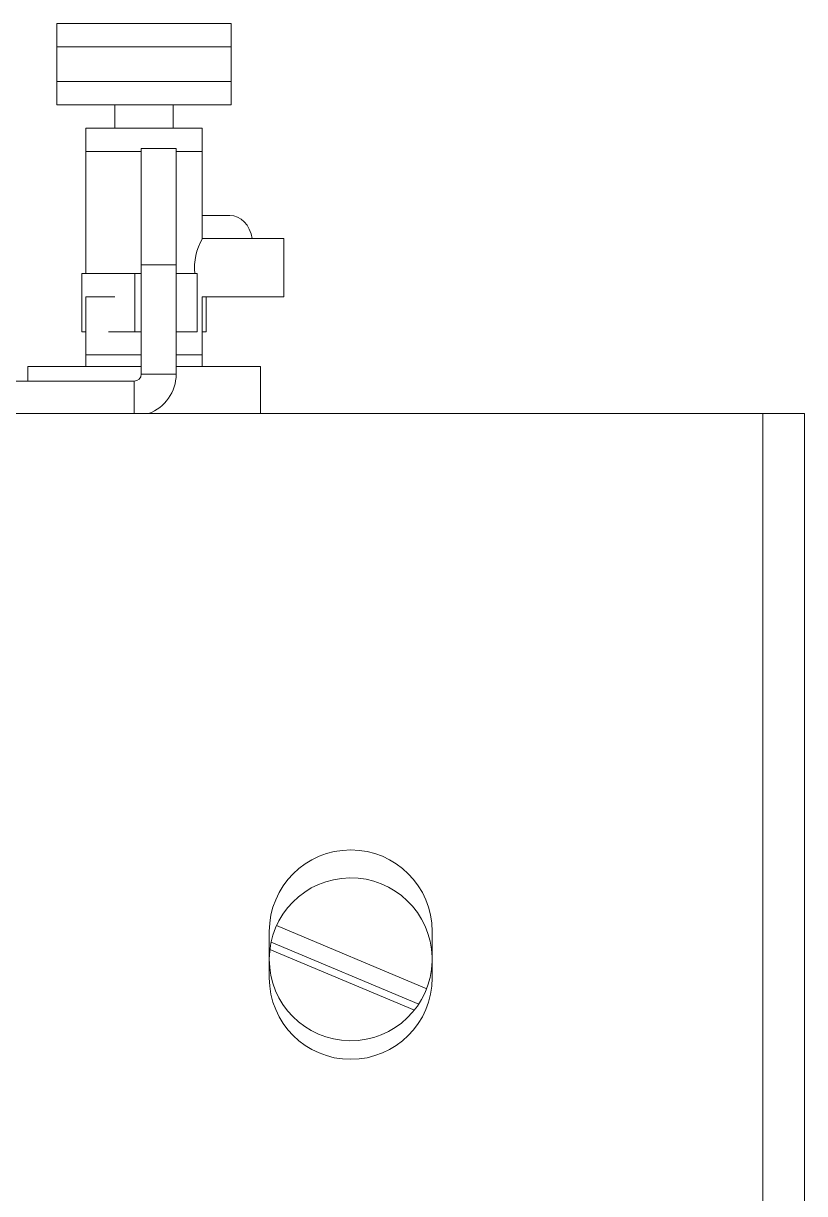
# Model space of a CAD drawing. Header units: millimetres. Extents: x 113490 to 142599, y -20467 to 115.
# Drawn here: x 135402.1 to 135469.3, y -6220 to -6119.4 of the extents above; entities that cross this region are included whole.
import ezdxf

# ---------------------------------------------------------------- set-up
doc = ezdxf.new("R2010")
doc.units = ezdxf.units.MM
doc.layers.add('DV1_0', color=7, linetype='Continuous')

msp = doc.modelspace()

# ---------------------------------------------------------------- linework, layer by layer
at = {"layer": 'DV1_0', "color": 7, "linetype": 'Continuous', "lineweight": 15}
for p, q in [((135420, -6119.43), (135405, -6119.43)), ((135405, -6119.43), (135405, -6124.43)), ((135420, -6124.43), (135420, -6119.43)), ((135420, -6121.43), (135405, -6121.43)), ((135405, -6121.43), (135405, -6126.43)), ((135420, -6126.43), (135420, -6121.43)), ((135420, -6124.43), (135405, -6124.43)), ((135420, -6126.43), (135405, -6126.43)), ((135410, -6126.43), (135410, -6128.43)), ((135410, -6126.43), (135410, -6128.43)), ((135415, -6128.43), (135415, -6126.43)), ((135415, -6128.43), (135415, -6126.43)), ((135417.5, -6128.43), (135407.5, -6128.43)), ((135407.5, -6128.43), (135407.5, -6140.93)), ((135417.5, -6137.93), (135417.5, -6128.43)), ((135412.26, -6130.18), (135415.26, -6130.18)), ((135412.26, -6140.18), (135412.26, -6130.18)), ((135415.26, -6130.18), (135415.26, -6140.18)), ((135412.26, -6130.43), (135407.5, -6130.43)), ((135407.5, -6130.43), (135407.5, -6140.93)), ((135417.5, -6130.43), (135415.26, -6130.43)), ((135417.5, -6137.95), (135417.5, -6130.43)), ((135419.86, -6135.93), (135417.5, -6135.93)), ((135424.5, -6137.93), (135417.5, -6137.93)), ((135424.5, -6142.93), (135424.5, -6137.93)), ((135412.26, -6149.58), (135412.26, -6140.18)), ((135415.26, -6140.18), (135412.26, -6140.18)), ((135415.26, -6149.58), (135415.26, -6140.18)), ((135409.44, -6140.93), (135407.16, -6140.93)), ((135407.16, -6140.93), (135407.16, -6145.93)), ((135411.72, -6140.93), (135409.44, -6140.93)), ((135412.26, -6140.93), (135411.72, -6140.93)), ((135411.72, -6140.93), (135411.72, -6145.93)), ((135417.07, -6140.93), (135415.26, -6140.93)), ((135417.07, -6140.93), (135417.07, -6145.93)), ((135410, -6142.93), (135407.5, -6142.93)), ((135407.5, -6142.93), (135407.5, -6147.93)), ((135417.5, -6142.93), (135417.5, -6147.93)), ((135417.5, -6142.93), (135424.5, -6142.93)), ((135417.85, -6142.93), (135417.85, -6145.93)), ((135407.5, -6145.93), (135407.16, -6145.93)), ((135411.72, -6145.93), (135409.44, -6145.93)), ((135412.26, -6145.93), (135411.72, -6145.93)), ((135417.07, -6145.93), (135415.26, -6145.93)), ((135417.85, -6145.93), (135417.5, -6145.93)), ((135410, -6147.93), (135407.5, -6147.93)), ((135407.5, -6147.93), (135407.5, -6148.93)), ((135407.5, -6147.93), (135407.5, -6148.93)), ((135412.26, -6147.93), (135410, -6147.93)), ((135417.5, -6147.93), (135415.26, -6147.93)), ((135417.5, -6148.93), (135417.5, -6147.93)), ((135417.5, -6148.93), (135417.5, -6147.93)), ((135412.26, -6148.93), (135402.5, -6148.93)), ((135402.5, -6148.93), (135402.5, -6150.18)), ((135422.5, -6148.93), (135415.26, -6148.93)), ((135422.5, -6152.97), (135422.5, -6148.93)), ((135411.66, -6150.18), (135380.87, -6150.18)), ((135411.66, -6152.97), (135411.66, -6150.18)), ((135465.66, -6152.97), (135359.26, -6152.97)), ((135469.26, -6152.97), (135465.66, -6152.97)), ((135469.26, -8325.97), (135469.26, -6152.97)), ((135423.26, -6201.48), (135423.26, -6197.48)), ((135423.88, -6196.99), (135436.79, -6202.41)), ((135437.26, -6197.48), (135437.26, -6201.48)), ((135423.41, -6198.42), (135436.1, -6203.74))]:
    msp.add_line(p, q, dxfattribs=at)
at = {"layer": 'DV1_0', "color": 7, "linetype": 'Continuous', "lineweight": 20}
for p, q in [((135412.26, -6149.58), (135415.26, -6149.58)), ((135465.66, -8325.97), (135465.66, -6152.97)), ((135435.74, -6204.24), (135423.31, -6199.03))]:
    msp.add_line(p, q, dxfattribs=at)
at = {"layer": 'DV1_0', "color": 7, "linetype": 'Continuous', "lineweight": 15}
for centre, radius, start, end in [((135421.85, -6140.43), 5.01, 150.0584, 185.799), ((135411.66, -6149.58), 0.6, 270, 360), ((135411.66, -6149.58), 3.6, 289.666, 0), ((135430.26, -6197.48), 7, 0, 180), ((135430.26, -6199.88), 7, 1.3713, 358.6287), ((135430.26, -6201.48), 7, 180, 0)]:
    msp.add_arc(centre, radius, start, end, dxfattribs=at)
msp.add_ellipse((135419.86, -6138.43), major_axis=(0, -2.5), ratio=0.790252, start_param=1.772154, end_param=3.141593, dxfattribs=at)

doc.saveas('drawing.dxf')
